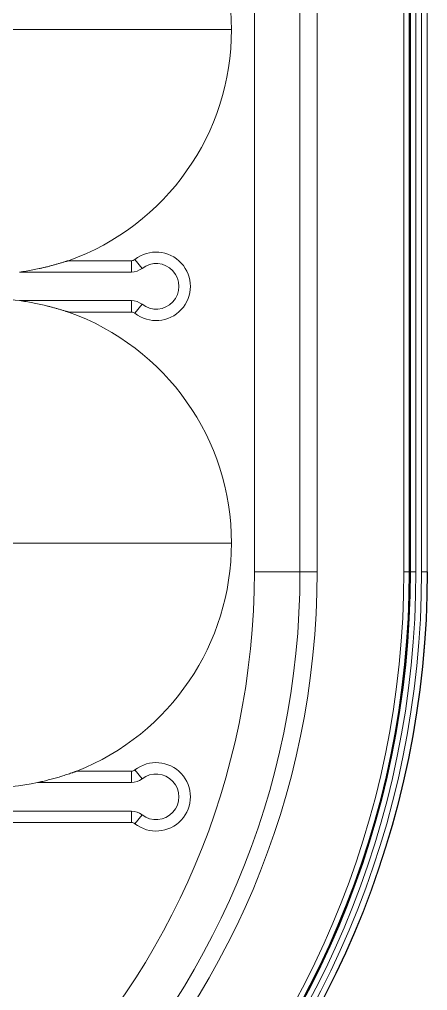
# Model space of a CAD drawing. Header units: millimetres. Extents: x 409 to 2276, y 1039 to 1674.
# Drawn here: x 1796 to 1831.8, y 1378 to 1463 of the extents above; entities that cross this region are included whole.
import ezdxf

# ---------------------------------------------------------------- set-up
doc = ezdxf.new("R2010")
doc.units = ezdxf.units.MM
doc.layers.add('粗实线层', color=7, linetype='Continuous', lineweight=35)

msp = doc.modelspace()

# ---------------------------------------------------------------- linework, layer by layer
at = {"layer": '粗实线层', "lineweight": 20}
for p, q in [((1816.626, 1414.661), (1816.626, 1464.661)), ((1820.626, 1414.661), (1820.626, 1464.661)), ((1820.626, 1414.661), (1820.626, 1464.661)), ((1822.126, 1464.661), (1822.126, 1414.661)), ((1829.73, 1464.661), (1829.73, 1414.661)), ((1830.205, 1464.661), (1830.205, 1414.661)), ((1830.23, 1464.661), (1830.23, 1414.661)), ((1830.285, 1464.661), (1830.285, 1414.661)), ((1830.31, 1414.661), (1830.31, 1464.661)), ((1830.784, 1464.661), (1830.784, 1414.661)), ((1831.283, 1414.661), (1831.283, 1464.661)), ((1831.783, 1414.661), (1831.783, 1464.661)), ((1814.62, 1462.161), (1793.126, 1462.161)), ((1805.85, 1441.911), (1800.333, 1441.911)), ((1805.85, 1440.911), (1805.85, 1441.911)), ((1806.778, 1441.233), (1806.159, 1442.018)), ((1805.85, 1440.911), (1796.031, 1440.911)), ((1796.031, 1438.411), (1805.85, 1438.411)), ((1805.85, 1438.411), (1805.85, 1437.411)), ((1806.778, 1438.09), (1806.159, 1437.304)), ((1800.333, 1437.411), (1805.85, 1437.411)), ((1814.62, 1417.161), (1793.126, 1417.161)), ((1816.626, 1414.661), (1820.626, 1414.661)), ((1820.626, 1414.661), (1822.126, 1414.661)), ((1829.73, 1414.661), (1830.23, 1414.661)), ((1830.23, 1414.661), (1830.285, 1414.661)), ((1830.784, 1414.661), (1830.285, 1414.661)), ((1831.283, 1414.661), (1831.783, 1414.661)), ((1805.85, 1397.188), (1801.068, 1397.188)), ((1805.85, 1396.188), (1805.85, 1397.188)), ((1806.778, 1396.509), (1806.159, 1397.295)), ((1805.85, 1396.188), (1797.612, 1396.188)), ((1774.726, 1393.688), (1805.85, 1393.688)), ((1805.85, 1393.688), (1805.85, 1392.688)), ((1806.778, 1393.366), (1806.159, 1392.581)), ((1774.726, 1392.688), (1805.85, 1392.688))]:
    msp.add_line(p, q, dxfattribs=at)
for centre, radius, start, end in [((1793.126, 1462.161), 21.494, 0, 68.31685), ((1793.126, 1462.161), 21.494, 289.59012, 0), ((1808.015, 1439.661), 3, 231.78679, 128.21321), ((1805.85, 1442.411), 0.5, 270, 308.21321), ((1808.015, 1439.661), 2, 231.78679, 128.21321), ((1805.85, 1442.411), 1.5, 270, 308.21321), ((1793.126, 1417.161), 21.448, 82.21628, 97.78372), ((1805.85, 1436.911), 1.5, 51.78679, 90), ((1793.126, 1417.161), 21.494, 0, 70.40988), ((1805.85, 1436.911), 0.5, 51.78679, 90), ((1793.126, 1417.161), 21.494, 291.68315, 0), ((1750.626, 1414.661), 70, 270, 0), ((1750.626, 1414.661), 79.579, 270, 0), ((1750.626, 1414.661), 79.683, 270, 0), ((1750.626, 1414.661), 81.183, 270, 0), ((1750.626, 1414.661), 66, 270, 0), ((1750.626, 1414.661), 80.657, 270, 0), ((1750.626, 1414.661), 81.157, 270, 0), ((1750.626, 1414.661), 70, 270, 0), ((1750.626, 1414.661), 79.659, 270, 0), ((1750.626, 1414.661), 80.158, 270, 0), ((1750.626, 1414.661), 79.104, 270, 0), ((1750.626, 1414.661), 71.5, 270, 0), ((1750.626, 1414.661), 79.603, 270, 0), ((1808.015, 1394.938), 3, 231.78679, 128.21321), ((1805.85, 1397.688), 0.5, 270, 308.21321), ((1805.85, 1397.688), 1.5, 270, 308.21321), ((1808.015, 1394.938), 2, 231.78679, 128.21321), ((1793.126, 1417.161), 21.448, 257.92769, 282.07231), ((1805.85, 1392.188), 1.5, 51.78679, 90), ((1805.85, 1392.188), 0.5, 51.78679, 90)]:
    msp.add_arc(centre, radius, start, end, dxfattribs=at)
for points, knots in [([(1796.031, 1440.911), (1796.226, 1440.938), (1796.421, 1440.967), (1796.809, 1441.031), (1797.003, 1441.065), (1797.389, 1441.139), (1797.581, 1441.178), (1797.869, 1441.24), (1797.965, 1441.262), (1798.156, 1441.306), (1798.252, 1441.328), (1798.441, 1441.374), (1798.536, 1441.398), (1798.724, 1441.446), (1798.817, 1441.471), (1799.003, 1441.52), (1799.096, 1441.546), (1799.28, 1441.597), (1799.371, 1441.623), (1799.507, 1441.663), (1799.552, 1441.676), (1799.642, 1441.702), (1799.687, 1441.716), (1799.774, 1441.742), (1799.818, 1441.755), (1799.903, 1441.781), (1799.945, 1441.794), (1800.026, 1441.819), (1800.066, 1441.831), (1800.122, 1441.849), (1800.14, 1441.854), (1800.175, 1441.865), (1800.192, 1441.871), (1800.225, 1441.881), (1800.24, 1441.885), (1800.269, 1441.894), (1800.281, 1441.898), (1800.298, 1441.902), (1800.303, 1441.904), (1800.312, 1441.907), (1800.316, 1441.908), (1800.327, 1441.91), (1800.331, 1441.911), (1800.333, 1441.911)], [0, 0, 0, 0, 0.125, 0.125, 0.25, 0.25, 0.375, 0.375, 0.4375, 0.4375, 0.5, 0.5, 0.5625, 0.5625, 0.625, 0.625, 0.6875, 0.6875, 0.75, 0.75, 0.78125, 0.78125, 0.8125, 0.8125, 0.84375, 0.84375, 0.875, 0.875, 0.90625, 0.90625, 0.921875, 0.921875, 0.9375, 0.9375, 0.953125, 0.953125, 0.96875, 0.96875, 0.976563, 0.976563, 0.984375, 0.984375, 1, 1, 1, 1]), ([(1800.333, 1437.411), (1800.331, 1437.411), (1800.327, 1437.412), (1800.316, 1437.415), (1800.312, 1437.416), (1800.303, 1437.418), (1800.298, 1437.42), (1800.281, 1437.425), (1800.269, 1437.429), (1800.24, 1437.437), (1800.225, 1437.442), (1800.192, 1437.452), (1800.175, 1437.457), (1800.139, 1437.468), (1800.121, 1437.474), (1800.064, 1437.492), (1800.024, 1437.504), (1799.942, 1437.529), (1799.9, 1437.542), (1799.814, 1437.568), (1799.771, 1437.581), (1799.64, 1437.621), (1799.551, 1437.647), (1799.369, 1437.7), (1799.277, 1437.726), (1799.138, 1437.765), (1799.091, 1437.778), (1798.998, 1437.803), (1798.951, 1437.816), (1798.81, 1437.854), (1798.716, 1437.878), (1798.528, 1437.926), (1798.434, 1437.95), (1798.15, 1438.019), (1797.96, 1438.062), (1797.578, 1438.145), (1797.386, 1438.184), (1797.001, 1438.258), (1796.808, 1438.292), (1796.421, 1438.355), (1796.226, 1438.385), (1796.031, 1438.411)], [0, 0, 0, 0, 0.015625, 0.015625, 0.023437, 0.023437, 0.03125, 0.03125, 0.046875, 0.046875, 0.0625, 0.0625, 0.078125, 0.078125, 0.09375, 0.09375, 0.125, 0.125, 0.15625, 0.15625, 0.1875, 0.1875, 0.25, 0.25, 0.3125, 0.3125, 0.34375, 0.34375, 0.375, 0.375, 0.4375, 0.4375, 0.5, 0.5, 0.625, 0.625, 0.75, 0.75, 0.875, 0.875, 1, 1, 1, 1]), ([(1797.612, 1396.188), (1797.772, 1396.222), (1797.931, 1396.258), (1798.249, 1396.333), (1798.408, 1396.372), (1798.723, 1396.454), (1798.88, 1396.496), (1799.193, 1396.583), (1799.349, 1396.628), (1799.581, 1396.698), (1799.659, 1396.722), (1799.812, 1396.769), (1799.888, 1396.793), (1800.04, 1396.842), (1800.115, 1396.866), (1800.264, 1396.915), (1800.337, 1396.94), (1800.481, 1396.988), (1800.552, 1397.012), (1800.655, 1397.048), (1800.689, 1397.06), (1800.755, 1397.083), (1800.787, 1397.094), (1800.834, 1397.11), (1800.849, 1397.115), (1800.879, 1397.126), (1800.893, 1397.131), (1800.935, 1397.145), (1800.961, 1397.154), (1800.989, 1397.164), (1800.995, 1397.165), (1801.005, 1397.169), (1801.011, 1397.171), (1801.025, 1397.176), (1801.034, 1397.178), (1801.048, 1397.183), (1801.054, 1397.185), (1801.064, 1397.187), (1801.067, 1397.188), (1801.068, 1397.188)], [0, 0, 0, 0, 0.125, 0.125, 0.25, 0.25, 0.375, 0.375, 0.5, 0.5, 0.5625, 0.5625, 0.625, 0.625, 0.6875, 0.6875, 0.75, 0.75, 0.8125, 0.8125, 0.84375, 0.84375, 0.875, 0.875, 0.890625, 0.890625, 0.90625, 0.90625, 0.9375, 0.9375, 0.945312, 0.945312, 0.953125, 0.953125, 0.96875, 0.96875, 0.984375, 0.984375, 1, 1, 1, 1])]:
    msp.add_open_spline(points, degree=3, knots=knots, dxfattribs=at)

doc.saveas('drawing.dxf')
